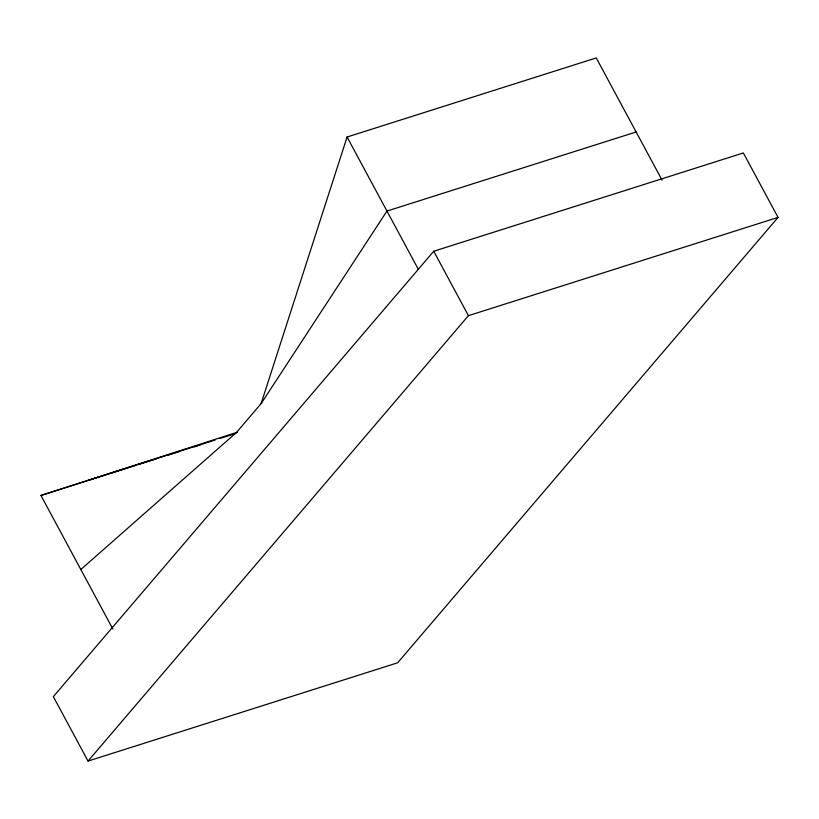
<?xml version="1.0" encoding="UTF-8"?>
<svg xmlns="http://www.w3.org/2000/svg" width="819" height="819" viewBox="0 0 819 819"><rect width="100%" height="100%" fill="white"/><g stroke="black" fill="none" stroke-linecap="round" stroke-linejoin="round"><path stroke-width="1.23" d="M80.825 569.522L236.527 432.401L261.107 403.624L347.082 137.019L596.252 57.924L662.11 180.231M261.107 403.624L386.957 211.067L636.128 131.982M433.742 251.238L53.337 696.641L88.032 761.076L397.655 662.796L778.05 217.393L743.355 152.958L433.742 251.238L468.427 315.663L88.032 761.076M112.848 628.992L40.95 495.464L237.571 432.145M468.427 315.663L778.05 217.393M88.667 480.159L215.243 439.987M220.106 438.441L235.933 433.415M40.95 495.464L135.759 465.366M138.186 464.598L156.419 458.814M168.571 454.954L179.515 451.484M194.103 446.857L200.174 444.922M347.082 137.019L418.376 269.42"/></g></svg>
